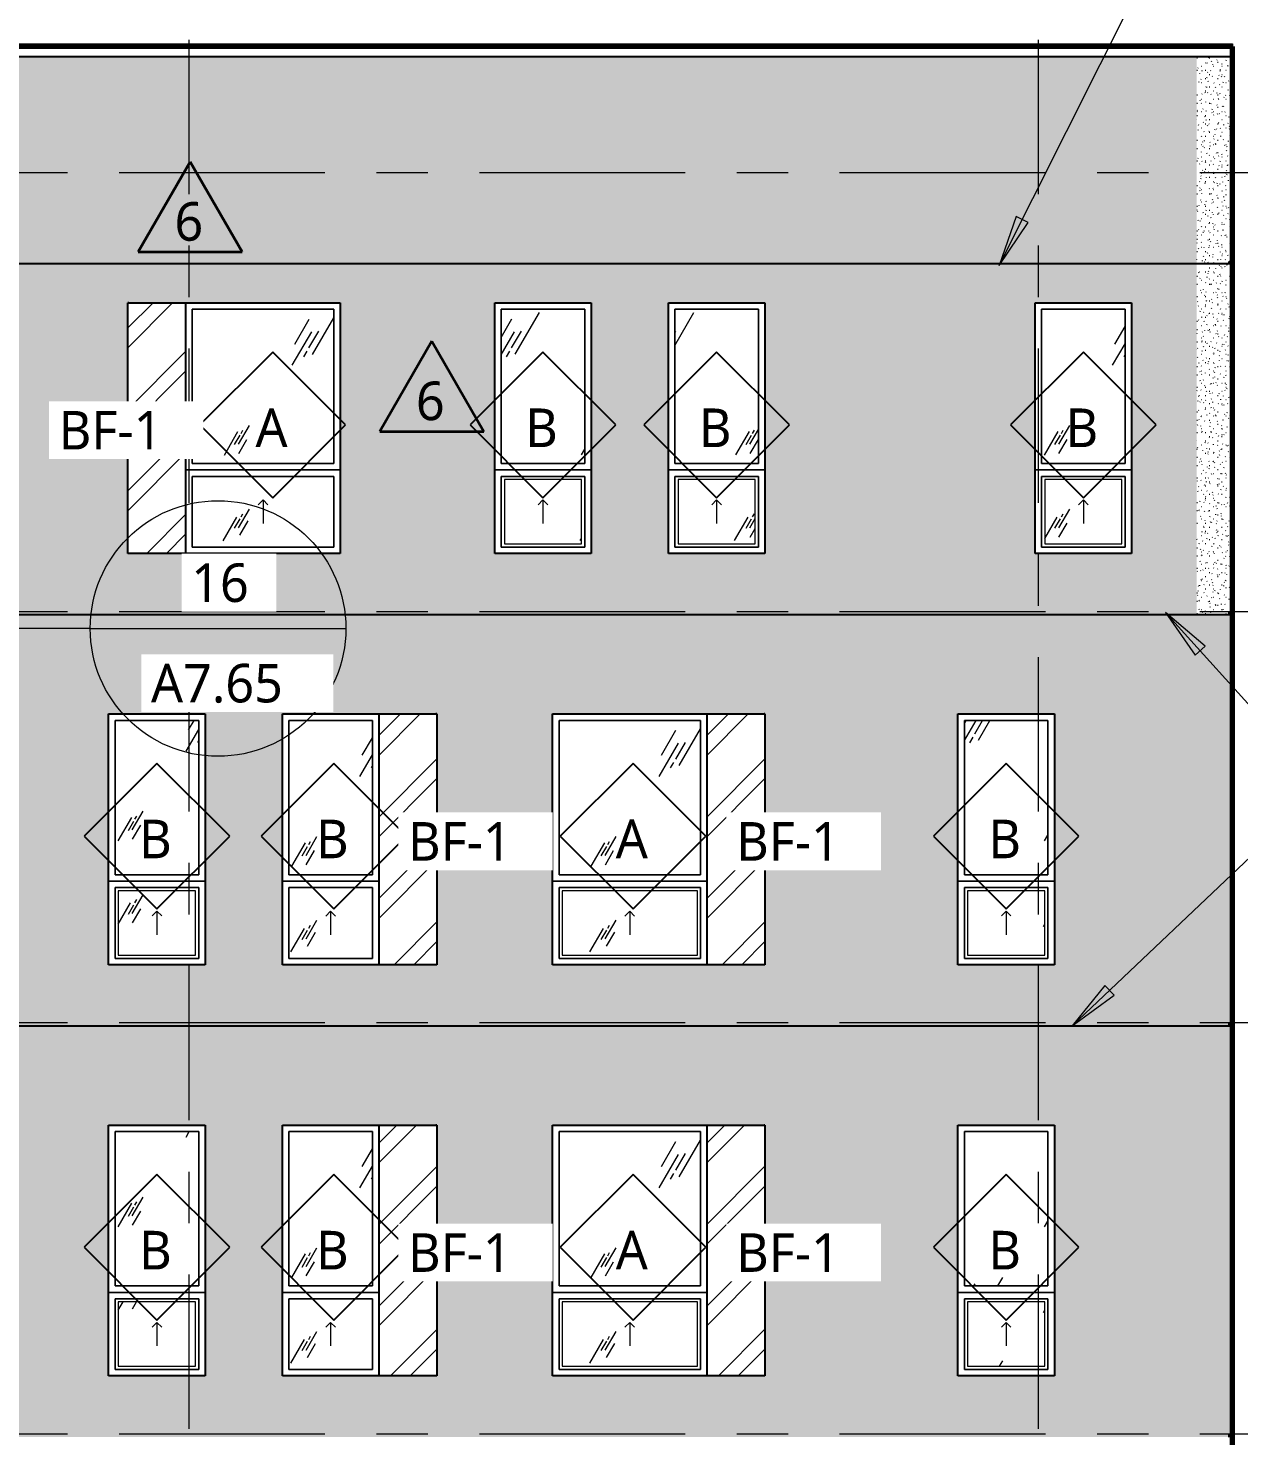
# Model space of a CAD drawing. Header units: inches. Extents: x 6 to 15224, y -733 to 6300.
# Drawn here: x 12377.1 to 12753.4, y 5604.1 to 6041.9 of the extents above; entities that cross this region are included whole.
import ezdxf

# ---------------------------------------------------------------- set-up
doc = ezdxf.new("R2010")
doc.units = ezdxf.units.IN
doc.header["$MEASUREMENT"] = 0
for name, pattern in [('Center 1_2_', [112, 64, -16, 16, -16]), ('Center 3_8_', [96, 48, -16, 16, -16]), ('Hidden 3_16_', [36, 24, -12])]:
    doc.linetypes.add(name, pattern=pattern)
for name, color, linetype, lineweight in [('A-DETL', 90, 'Continuous', 13), ('A-FLOR-LEVL', 51, 'Continuous', 13), ('A-GLAZ', 151, 'Continuous', 25), ('A-GLAZ-IDEN', 152, 'Continuous', 25), ('A-GLAZ-SILL', 1, 'Continuous', 18), ('A-WALL', 113, 'Continuous', 25), ('A-WALL-PATT', 111, 'Continuous', 25), ('G-ANNO-REVC-IDEN', 71, 'Continuous', 35), ('G-ANNO-SYMB', 111, 'Continuous', 13), ('G-ANNO-TEXT', 231, 'Continuous', 13), ('S-GRID', 1, 'Continuous', 13)]:
    doc.layers.add(name, color=color, linetype=linetype, lineweight=lineweight)
doc.styles.add('Open Sans_5', font='OpenSans-Regular.ttf', dxfattribs={"height": 12})
pattern_1 = [(0, (10796.0429, 0), (5.12, 1.28), [0.16896, -3.671, 0.16896, -3.671, -20.48]), (0, (10796.0429, 0), (5.12, 1.28), [-7.68, 0.16896, -7.511, 0.16896, -3.671, -8.96]), (0, (10796.0429, 0), (5.12, 1.28), [-19.2, 0.16896, -2.391, 0.16896, -6.231]), (120, (10797.9629, 0.64), (-3.66851252, 3.79405007), [0.16896, -3.671, 0.16896, -3.671, -20.48]), (120, (10797.9629, 0.64), (-3.66851252, 3.79405007), [-7.68, 0.16896, -7.511, 0.16896, -3.671, -8.96]), (120, (10797.9629, 0.64), (-3.66851252, 3.79405007), [-19.2, 0.16896, -2.391, 0.16896, -6.231]), (240, (10798.6029, 3.2), (-1.45148748, -5.07405007), [0.16896, -3.671, 0.16896, -3.671, -20.48]), (240, (10798.6029, 3.2), (-1.45148748, -5.07405007), [-7.68, 0.16896, -7.511, 0.16896, -3.671, -8.96]), (240, (10798.6029, 3.2), (-1.45148748, -5.07405007), [-19.2, 0.16896, -2.391, 0.16896, -6.231])]
pattern_2 = [(45.176, (1940.667, 0), (-12.593947, 12.671336), []), (45.176, (1940.667, 19.2), (-12.593947, 12.671336), [])]
pattern_3 = [(45.176, (1939.423, 0), (-12.593947, 12.671336), []), (45.176, (1939.423, 19.2), (-12.593947, 12.671336), [])]

# ---------------------------------------------------------------- blocks, each defined once
blk = doc.blocks.new('1-2 WD Adaptive-Recess-TS - 2_-6_x6_-6_ - 1_-6_ Recess R-12471054-EAST ELEVATION')
at = {"layer": 'A-GLAZ'}
blk.add_line((3873.34, 5956.5), (3873.34, 5878.5), dxfattribs=at)
blk = doc.blocks.new('1-2 WD Adaptive-Recess-TS - 2_-6_x6_-6_ - 1_-6_ Recess L-12470910-EAST ELEVATION')
at = {"layer": 'A-GLAZ'}
for p, q in [((3873.34, 5445), (3873.31, 5445)), ((3873.34, 5367), (3873.34, 5445)), ((3873.34, 5367), (3873.31, 5367))]:
    blk.add_line(p, q, dxfattribs=at)
blk = doc.blocks.new('1-2 WD Adaptive - 2_-6_x6_-6_-V159-EAST ELEVATION')
at = {"layer": 'A-GLAZ', "lineweight": 13}
h = blk.add_hatch(dxfattribs=at)
h.set_pattern_fill('FP_317', color=256, style=0, pattern_type=2)
h.set_pattern_definition([(59.808, (3834.497, 5944.306), (144.0017, 239.99866), [9, -754.581]), (59.808, (3833.763, 5937.693), (144.0017, 239.99866), [12, -751.581]), (59.808, (3838.948, 5943.123), (144.0017, 239.99866), [6, -757.581]), (59.808, (3837.359, 5940.344), (144.0017, 239.99866), [2, -761.581]), (59.808, (3840.054, 5941.098), (144.0017, 239.99866), [15, -748.581]), (59.808, (3865.472, 5910.904), (144.0017, 239.99866), [5.063, -758.519]), (59.808, (3865.031, 5913.168), (144.0017, 239.99866), [6.75, -756.831]), (59.808, (3863.822, 5913.025), (144.0017, 239.99866), [3.375, -760.206]), (59.808, (3865.853, 5916.529), (144.0017, 239.99866), [1.125, -762.456]), (59.808, (3860.639, 5909.797), (144.0017, 239.99866), [8.437, -755.144])])
h.paths.add_polyline_path([(3814, 5906.5), (3840, 5906.5), (3840, 5954.5), (3814, 5954.5), (3814, 5932.5)])
at = {"layer": 'A-GLAZ-SILL', "lineweight": 13}
h = blk.add_hatch(dxfattribs=at)
h.set_pattern_fill('FP_316', color=256, style=0, pattern_type=2)
h.set_pattern_definition([(59.808, (3834.497, 5918.306), (144.0017, 239.99866), [9, -754.581]), (59.808, (3833.763, 5911.693), (144.0017, 239.99866), [12, -751.581]), (59.808, (3838.948, 5917.123), (144.0017, 239.99866), [6, -757.581]), (59.808, (3837.359, 5914.344), (144.0017, 239.99866), [2, -761.581]), (59.808, (3840.054, 5915.098), (144.0017, 239.99866), [15, -748.581]), (59.808, (3865.472, 5884.904), (144.0017, 239.99866), [5.063, -758.519]), (59.808, (3865.031, 5887.168), (144.0017, 239.99866), [6.75, -756.831]), (59.808, (3863.822, 5887.025), (144.0017, 239.99866), [3.375, -760.206]), (59.808, (3865.853, 5890.529), (144.0017, 239.99866), [1.125, -762.456]), (59.808, (3860.639, 5883.797), (144.0017, 239.99866), [8.438, -755.144])])
h.paths.add_polyline_path([(3835, 5881.5), (3839, 5881.5), (3839, 5901.5), (3815, 5901.5), (3815, 5881.5)])
at = {"layer": 'A-GLAZ', "lineweight": 13}
for p, q in [((3812, 5956.5), (3842, 5956.5)), ((3812, 5878.5), (3812, 5956.5)), ((3840, 5954.5), (3814, 5954.5)), ((3814, 5954.5), (3814, 5906.5)), ((3840, 5906.5), (3840, 5954.5)), ((3842, 5956.5), (3842, 5878.5)), ((3814, 5906.5), (3840, 5906.5)), ((3812, 5904.5), (3842, 5904.5)), ((3842, 5904.5), (3812, 5904.5)), ((3840, 5902.5), (3814, 5902.5)), ((3814, 5902.5), (3814, 5880.5)), ((3840, 5880.5), (3840, 5902.5)), ((3814, 5880.5), (3840, 5880.5)), ((3842, 5878.5), (3812, 5878.5))]:
    blk.add_line(p, q, dxfattribs=at)
at = {"layer": 'A-GLAZ', "linetype": 'Hidden 3_16_', "lineweight": 13}
for q in [(3825.5, 5893.67), (3828.5, 5893.67), (3827, 5887.83)]:
    blk.add_line((3827, 5895.17), q, dxfattribs=at)
at = {"layer": 'A-GLAZ-SILL'}
for p, q in [((3814, 5954.5), (3840, 5954.5)), ((3814, 5906.5), (3814, 5954.5)), ((3840, 5954.5), (3814, 5954.5)), ((3814, 5954.5), (3814, 5906.5)), ((3840, 5954.5), (3840, 5906.5)), ((3840, 5906.5), (3840, 5954.5)), ((3840, 5906.5), (3814, 5906.5)), ((3814, 5906.5), (3840, 5906.5)), ((3814, 5902.5), (3840, 5902.5)), ((3814, 5880.5), (3814, 5902.5)), ((3840, 5902.5), (3814, 5902.5)), ((3814, 5902.5), (3814, 5880.5)), ((3839, 5901.5), (3815, 5901.5)), ((3815, 5901.5), (3815, 5881.5)), ((3839, 5881.5), (3839, 5901.5)), ((3840, 5902.5), (3840, 5880.5)), ((3840, 5880.5), (3840, 5902.5)), ((3840, 5880.5), (3814, 5880.5)), ((3814, 5880.5), (3840, 5880.5)), ((3815, 5881.5), (3839, 5881.5))]:
    blk.add_line(p, q, dxfattribs=at)
blk = doc.blocks.new('1-2 WD Adaptive-Recess-TS - 4_-0_x6_-6_ - 1_-6_ Recess L-12470883-EAST ELEVATION')
at = {"layer": 'A-GLAZ', "lineweight": 13}
h = blk.add_hatch(dxfattribs=at)
h.set_pattern_fill('FP_318', color=256, style=0, pattern_type=2)
h.set_pattern_definition([(45.176, (1936.919, 0), (-12.74847, 12.51586), []), (45.176, (1936.919, 19.2), (-12.74847, 12.51586), [])])
h.paths.add_polyline_path([(3530.28, 5878.5), (3548, 5878.5), (3548, 5956.5), (3530, 5956.5), (3530, 5878.5)])
h = blk.add_hatch(dxfattribs=at)
h.set_pattern_fill('FP_320', color=256, style=0, pattern_type=2)
h.set_pattern_definition([(59.808, (3579.497, 5944.306), (144.0017, 239.99866), [9, -754.581]), (59.808, (3578.763, 5937.693), (144.0017, 239.99866), [12, -751.581]), (59.808, (3583.948, 5943.123), (144.0017, 239.99866), [6, -757.581]), (59.808, (3582.359, 5940.344), (144.0017, 239.99866), [2, -761.581]), (59.808, (3585.054, 5941.098), (144.0017, 239.99866), [15, -748.581]), (59.808, (3610.472, 5910.904), (144.0017, 239.99866), [5.063, -758.519]), (59.808, (3610.031, 5913.168), (144.0017, 239.99866), [6.75, -756.831]), (59.808, (3608.822, 5913.025), (144.0017, 239.99866), [3.375, -760.206]), (59.808, (3610.853, 5916.529), (144.0017, 239.99866), [1.125, -762.456]), (59.808, (3605.639, 5909.797), (144.0017, 239.99866), [8.437, -755.144])])
h.paths.add_polyline_path([(3550, 5906.5), (3594, 5906.5), (3594, 5954.5), (3550, 5954.5), (3550, 5950.5)])
h = blk.add_hatch(dxfattribs=at)
h.set_pattern_fill('FP_319', color=256, style=0, pattern_type=2)
h.set_pattern_definition([(59.808, (3579.497, 5918.306), (144.0017, 239.99866), [9, -754.581]), (59.808, (3578.763, 5911.693), (144.0017, 239.99866), [12, -751.581]), (59.808, (3583.948, 5917.123), (144.0017, 239.99866), [6, -757.581]), (59.808, (3582.359, 5914.344), (144.0017, 239.99866), [2, -761.581]), (59.808, (3585.054, 5915.098), (144.0017, 239.99866), [15, -748.581]), (59.808, (3610.472, 5884.904), (144.0017, 239.99866), [5.062, -758.519]), (59.808, (3610.031, 5887.168), (144.0017, 239.99866), [6.75, -756.831]), (59.808, (3608.822, 5887.025), (144.0017, 239.99866), [3.375, -760.206]), (59.808, (3610.853, 5890.529), (144.0017, 239.99866), [1.125, -762.456]), (59.808, (3605.639, 5883.797), (144.0017, 239.99866), [8.438, -755.144])])
h.paths.add_polyline_path([(3550, 5880.5), (3594, 5880.5), (3594, 5902.5), (3550, 5902.5)])
at = {"layer": 'A-GLAZ'}
for p, q in [((3530, 5878.5), (3530, 5956.5)), ((3530.28, 5956.5), (3530, 5956.5)), ((3548, 5878.5), (3548, 5956.5)), ((3530.28, 5878.5), (3530, 5878.5))]:
    blk.add_line(p, q, dxfattribs=at)
at = {"layer": 'A-GLAZ', "lineweight": 13}
for p, q in [((3530.28, 5956.5), (3596, 5956.5)), ((3594, 5954.5), (3550, 5954.5)), ((3550, 5954.5), (3550, 5906.5)), ((3594, 5906.5), (3594, 5954.5)), ((3596, 5956.5), (3596, 5878.5)), ((3550, 5906.5), (3594, 5906.5)), ((3548, 5904.5), (3596, 5904.5)), ((3596, 5904.5), (3548, 5904.5)), ((3594, 5902.5), (3550, 5902.5)), ((3550, 5902.5), (3550, 5880.5)), ((3594, 5880.5), (3594, 5902.5)), ((3550, 5880.5), (3594, 5880.5)), ((3596, 5878.5), (3530.28, 5878.5))]:
    blk.add_line(p, q, dxfattribs=at)
at = {"layer": 'A-GLAZ', "linetype": 'Hidden 3_16_', "lineweight": 13}
for q in [(3570.5, 5893.67), (3573.5, 5893.67), (3572, 5887.83)]:
    blk.add_line((3572, 5895.17), q, dxfattribs=at)
at = {"layer": 'A-GLAZ-SILL'}
for p, q in [((3550, 5954.5), (3594, 5954.5)), ((3550, 5906.5), (3550, 5954.5)), ((3594, 5954.5), (3550, 5954.5)), ((3550, 5954.5), (3550, 5906.5)), ((3594, 5954.5), (3594, 5906.5)), ((3594, 5906.5), (3594, 5954.5)), ((3594, 5906.5), (3550, 5906.5)), ((3550, 5906.5), (3594, 5906.5)), ((3550, 5902.5), (3594, 5902.5)), ((3550, 5880.5), (3550, 5902.5)), ((3594, 5902.5), (3550, 5902.5)), ((3550, 5902.5), (3550, 5880.5)), ((3594, 5902.5), (3594, 5880.5)), ((3594, 5880.5), (3594, 5902.5)), ((3594, 5880.5), (3550, 5880.5)), ((3550, 5880.5), (3594, 5880.5))]:
    blk.add_line(p, q, dxfattribs=at)
blk = doc.blocks.new('1-2 WD Adaptive-Recess-TS - 4_-0_x6_-6_ - 1_-6_ Recess R-V161-EAST ELEVATION')
at = {"layer": 'A-GLAZ', "lineweight": 13}
h = blk.add_hatch(dxfattribs=at)
h.set_pattern_fill('FP_321', color=256, style=0, pattern_type=2)
h.set_pattern_definition(pattern_2)
h.paths.add_polyline_path([(3710, 5622.75), (3728, 5622.75), (3728, 5700.75), (3710, 5700.75), (3710, 5628)])
h = blk.add_hatch(dxfattribs=at)
h.set_pattern_fill('FP_330', color=256, style=0, pattern_type=2)
h.set_pattern_definition([(59.808, (3693.497, 5688.556), (144.0017, 239.99866), [9, -754.581]), (59.808, (3692.763, 5681.943), (144.0017, 239.99866), [12, -751.581]), (59.808, (3697.948, 5687.373), (144.0017, 239.99866), [6, -757.581]), (59.808, (3696.359, 5684.594), (144.0017, 239.99866), [2, -761.581]), (59.808, (3699.054, 5685.348), (144.0017, 239.99866), [15, -748.581]), (59.808, (3724.472, 5655.154), (144.0017, 239.99866), [5.063, -758.519]), (59.808, (3724.031, 5657.418), (144.0017, 239.99866), [6.75, -756.831]), (59.808, (3722.822, 5657.275), (144.0017, 239.99866), [3.375, -760.206]), (59.808, (3724.853, 5660.779), (144.0017, 239.99866), [1.125, -762.456]), (59.808, (3719.639, 5654.047), (144.0017, 239.99866), [8.437, -755.144])])
h.paths.add_polyline_path([(3708, 5650.75), (3708, 5698.75), (3664, 5698.75), (3664, 5650.75)])
at = {"layer": 'A-GLAZ-SILL', "lineweight": 13}
h = blk.add_hatch(dxfattribs=at)
h.set_pattern_fill('FP_329', color=256, style=0, pattern_type=2)
h.set_pattern_definition([(59.808, (3693.497, 5662.556), (144.0017, 239.99866), [9, -754.581]), (59.808, (3692.763, 5655.943), (144.0017, 239.99866), [12, -751.581]), (59.808, (3697.948, 5661.373), (144.0017, 239.99866), [6, -757.581]), (59.808, (3696.359, 5658.594), (144.0017, 239.99866), [2, -761.581]), (59.808, (3699.054, 5659.348), (144.0017, 239.99866), [15, -748.581]), (59.808, (3724.472, 5629.154), (144.0017, 239.99866), [5.062, -758.519]), (59.808, (3724.031, 5631.418), (144.0017, 239.99866), [6.75, -756.831]), (59.808, (3722.822, 5631.275), (144.0017, 239.99866), [3.375, -760.206]), (59.808, (3724.853, 5634.779), (144.0017, 239.99866), [1.125, -762.456]), (59.808, (3719.639, 5628.047), (144.0017, 239.99866), [8.438, -755.144])])
h.paths.add_polyline_path([(3685, 5625.75), (3707, 5625.75), (3707, 5645.75), (3665, 5645.75), (3665, 5625.75)])
at = {"layer": 'A-GLAZ', "lineweight": 13}
for p, q in [((3662, 5700.75), (3727.72, 5700.75)), ((3662, 5622.75), (3662, 5700.75)), ((3708, 5698.75), (3664, 5698.75)), ((3664, 5698.75), (3664, 5650.75)), ((3708, 5650.75), (3708, 5698.75)), ((3662, 5648.75), (3710, 5648.75)), ((3710, 5648.75), (3662, 5648.75)), ((3664, 5650.75), (3708, 5650.75)), ((3708, 5646.75), (3664, 5646.75)), ((3664, 5646.75), (3664, 5624.75)), ((3708, 5624.75), (3708, 5646.75)), ((3727.72, 5622.75), (3662, 5622.75)), ((3664, 5624.75), (3708, 5624.75))]:
    blk.add_line(p, q, dxfattribs=at)
at = {"layer": 'A-GLAZ'}
for p, q in [((3710, 5700.75), (3710, 5622.75)), ((3728, 5700.75), (3727.72, 5700.75)), ((3728, 5700.75), (3728, 5622.75)), ((3728, 5622.75), (3727.72, 5622.75))]:
    blk.add_line(p, q, dxfattribs=at)
at = {"layer": 'A-GLAZ', "linetype": 'Hidden 3_16_', "lineweight": 13}
for q in [(3684.5, 5637.92), (3687.5, 5637.92), (3686, 5632.08)]:
    blk.add_line((3686, 5639.42), q, dxfattribs=at)
at = {"layer": 'A-GLAZ-SILL'}
for p, q in [((3664, 5698.75), (3708, 5698.75)), ((3664, 5650.75), (3664, 5698.75)), ((3708, 5698.75), (3664, 5698.75)), ((3664, 5698.75), (3664, 5650.75)), ((3708, 5698.75), (3708, 5650.75)), ((3708, 5650.75), (3708, 5698.75)), ((3708, 5650.75), (3664, 5650.75)), ((3664, 5650.75), (3708, 5650.75)), ((3664, 5646.75), (3708, 5646.75)), ((3664, 5624.75), (3664, 5646.75)), ((3708, 5646.75), (3664, 5646.75)), ((3664, 5646.75), (3664, 5624.75)), ((3707, 5645.75), (3665, 5645.75)), ((3665, 5645.75), (3665, 5625.75)), ((3707, 5625.75), (3707, 5645.75)), ((3708, 5646.75), (3708, 5624.75)), ((3708, 5624.75), (3708, 5646.75)), ((3665, 5625.75), (3707, 5625.75)), ((3708, 5624.75), (3664, 5624.75)), ((3664, 5624.75), (3708, 5624.75))]:
    blk.add_line(p, q, dxfattribs=at)
blk = doc.blocks.new('1-2 WD Adaptive-Recess-TS - 2_-6_x6_-6_ - 1_-6_ Recess R-V162-EAST ELEVATION')
at = {"layer": 'A-GLAZ', "lineweight": 13}
h = blk.add_hatch(dxfattribs=at)
h.set_pattern_fill('FP_324', color=256, style=0, pattern_type=2)
h.set_pattern_definition(pattern_3)
h.paths.add_polyline_path([(3625.72, 5622.75), (3626, 5622.75), (3626, 5700.75), (3608, 5700.75), (3608, 5622.75)])
h = blk.add_hatch(dxfattribs=at)
h.set_pattern_fill('FP_332', color=256, style=0, pattern_type=2)
h.set_pattern_definition([(59.808, (3600.497, 5688.556), (144.0017, 239.99866), [9, -754.581]), (59.808, (3599.763, 5681.943), (144.0017, 239.99866), [12, -751.581]), (59.808, (3604.948, 5687.373), (144.0017, 239.99866), [6, -757.581]), (59.808, (3603.359, 5684.594), (144.0017, 239.99866), [2, -761.581]), (59.808, (3606.054, 5685.348), (144.0017, 239.99866), [15, -748.581]), (59.808, (3631.472, 5655.154), (144.0017, 239.99866), [5.063, -758.519]), (59.808, (3631.031, 5657.418), (144.0017, 239.99866), [6.75, -756.831]), (59.808, (3629.822, 5657.275), (144.0017, 239.99866), [3.375, -760.206]), (59.808, (3631.853, 5660.779), (144.0017, 239.99866), [1.125, -762.456]), (59.808, (3626.639, 5654.047), (144.0017, 239.99866), [8.437, -755.144])])
h.paths.add_polyline_path([(3580, 5650.75), (3606, 5650.75), (3606, 5698.75), (3580, 5698.75), (3580, 5651.74)])
h = blk.add_hatch(dxfattribs=at)
h.set_pattern_fill('FP_331', color=256, style=0, pattern_type=2)
h.set_pattern_definition([(59.808, (3600.497, 5662.556), (144.0017, 239.99866), [9, -754.581]), (59.808, (3599.763, 5655.943), (144.0017, 239.99866), [12, -751.581]), (59.808, (3604.948, 5661.373), (144.0017, 239.99866), [6, -757.581]), (59.808, (3603.359, 5658.594), (144.0017, 239.99866), [2, -761.581]), (59.808, (3606.054, 5659.348), (144.0017, 239.99866), [15, -748.581]), (59.808, (3631.472, 5629.154), (144.0017, 239.99866), [5.062, -758.519]), (59.808, (3631.031, 5631.418), (144.0017, 239.99866), [6.75, -756.831]), (59.808, (3629.822, 5631.275), (144.0017, 239.99866), [3.375, -760.206]), (59.808, (3631.853, 5634.779), (144.0017, 239.99866), [1.125, -762.456]), (59.808, (3626.639, 5628.047), (144.0017, 239.99866), [8.438, -755.144])])
h.paths.add_polyline_path([(3602, 5624.75), (3606, 5624.75), (3606, 5646.75), (3580, 5646.75), (3580, 5624.75)])
for p, q in [((3578, 5700.75), (3625.72, 5700.75)), ((3578, 5622.75), (3578, 5700.75)), ((3606, 5698.75), (3580, 5698.75)), ((3580, 5698.75), (3580, 5650.75)), ((3606, 5650.75), (3606, 5698.75)), ((3578, 5648.75), (3608, 5648.75)), ((3608, 5648.75), (3578, 5648.75)), ((3580, 5650.75), (3606, 5650.75)), ((3606, 5646.75), (3580, 5646.75)), ((3580, 5646.75), (3580, 5624.75)), ((3606, 5624.75), (3606, 5646.75)), ((3625.72, 5622.75), (3578, 5622.75)), ((3580, 5624.75), (3606, 5624.75))]:
    blk.add_line(p, q, dxfattribs=at)
at = {"layer": 'A-GLAZ'}
for p, q in [((3608, 5700.75), (3608, 5622.75)), ((3626, 5700.75), (3625.72, 5700.75)), ((3626, 5700.75), (3626, 5622.75)), ((3626, 5622.75), (3625.72, 5622.75))]:
    blk.add_line(p, q, dxfattribs=at)
at = {"layer": 'A-GLAZ', "linetype": 'Hidden 3_16_', "lineweight": 13}
for q in [(3591.5, 5637.92), (3594.5, 5637.92), (3593, 5632.08)]:
    blk.add_line((3593, 5639.42), q, dxfattribs=at)
at = {"layer": 'A-GLAZ-SILL'}
for p, q in [((3580, 5698.75), (3606, 5698.75)), ((3580, 5650.75), (3580, 5698.75)), ((3606, 5698.75), (3580, 5698.75)), ((3580, 5698.75), (3580, 5650.75)), ((3606, 5698.75), (3606, 5650.75)), ((3606, 5650.75), (3606, 5698.75)), ((3606, 5650.75), (3580, 5650.75)), ((3580, 5650.75), (3606, 5650.75)), ((3580, 5646.75), (3606, 5646.75)), ((3580, 5624.75), (3580, 5646.75)), ((3606, 5646.75), (3580, 5646.75)), ((3580, 5646.75), (3580, 5624.75)), ((3606, 5646.75), (3606, 5624.75)), ((3606, 5624.75), (3606, 5646.75)), ((3606, 5624.75), (3580, 5624.75)), ((3580, 5624.75), (3606, 5624.75))]:
    blk.add_line(p, q, dxfattribs=at)
blk = doc.blocks.new('1-2 WD Adaptive-Recess-TS - 4_-0_x6_-6_ - 1_-6_ Recess R-V163-EAST ELEVATION')
at = {"layer": 'A-GLAZ', "lineweight": 13}
h = blk.add_hatch(dxfattribs=at)
h.set_pattern_fill('FP_321', color=256, style=0, pattern_type=2)
h.set_pattern_definition(pattern_2)
h.paths.add_polyline_path([(3710, 5750.62), (3728, 5750.62), (3728, 5828.62), (3710, 5828.62), (3710, 5755.88)])
h = blk.add_hatch(dxfattribs=at)
h.set_pattern_fill('FP_334', color=256, style=0, pattern_type=2)
h.set_pattern_definition([(59.808, (3693.497, 5816.431), (144.0017, 239.99866), [9, -754.581]), (59.808, (3692.763, 5809.818), (144.0017, 239.99866), [12, -751.581]), (59.808, (3697.948, 5815.248), (144.0017, 239.99866), [6, -757.581]), (59.808, (3696.359, 5812.469), (144.0017, 239.99866), [2, -761.581]), (59.808, (3699.054, 5813.223), (144.0017, 239.99866), [15, -748.581]), (59.808, (3724.472, 5783.029), (144.0017, 239.99866), [5.063, -758.519]), (59.808, (3724.031, 5785.293), (144.0017, 239.99866), [6.75, -756.831]), (59.808, (3722.822, 5785.15), (144.0017, 239.99866), [3.375, -760.206]), (59.808, (3724.853, 5788.654), (144.0017, 239.99866), [1.125, -762.456]), (59.808, (3719.639, 5781.922), (144.0017, 239.99866), [8.437, -755.144])])
h.paths.add_polyline_path([(3708, 5778.62), (3708, 5826.62), (3664, 5826.62), (3664, 5778.62)])
at = {"layer": 'A-GLAZ-SILL', "lineweight": 13}
h = blk.add_hatch(dxfattribs=at)
h.set_pattern_fill('FP_333', color=256, style=0, pattern_type=2)
h.set_pattern_definition([(59.808, (3693.497, 5790.431), (144.0017, 239.99866), [9, -754.581]), (59.808, (3692.763, 5783.818), (144.0017, 239.99866), [12, -751.581]), (59.808, (3697.948, 5789.248), (144.0017, 239.99866), [6, -757.581]), (59.808, (3696.359, 5786.469), (144.0017, 239.99866), [2, -761.581]), (59.808, (3699.054, 5787.223), (144.0017, 239.99866), [15, -748.581]), (59.808, (3724.472, 5757.029), (144.0017, 239.99866), [5.062, -758.519]), (59.808, (3724.031, 5759.293), (144.0017, 239.99866), [6.75, -756.831]), (59.808, (3722.822, 5759.15), (144.0017, 239.99866), [3.375, -760.206]), (59.808, (3724.853, 5762.654), (144.0017, 239.99866), [1.125, -762.456]), (59.808, (3719.639, 5755.922), (144.0017, 239.99866), [8.438, -755.144])])
h.paths.add_polyline_path([(3685, 5753.62), (3707, 5753.62), (3707, 5773.62), (3665, 5773.62), (3665, 5753.62)])
at = {"layer": 'A-GLAZ', "lineweight": 13}
for p, q in [((3662, 5828.62), (3727.72, 5828.62)), ((3662, 5750.62), (3662, 5828.62)), ((3708, 5826.62), (3664, 5826.62)), ((3664, 5826.62), (3664, 5778.62)), ((3708, 5778.62), (3708, 5826.62)), ((3664, 5778.62), (3708, 5778.62)), ((3662, 5776.62), (3710, 5776.62)), ((3710, 5776.62), (3662, 5776.62)), ((3708, 5774.62), (3664, 5774.62)), ((3664, 5774.62), (3664, 5752.62)), ((3708, 5752.62), (3708, 5774.62)), ((3664, 5752.62), (3708, 5752.62)), ((3727.72, 5750.62), (3662, 5750.62))]:
    blk.add_line(p, q, dxfattribs=at)
at = {"layer": 'A-GLAZ'}
for p, q in [((3710, 5828.62), (3710, 5750.62)), ((3728, 5828.62), (3727.72, 5828.62)), ((3728, 5828.62), (3728, 5750.62)), ((3728, 5750.62), (3727.72, 5750.62))]:
    blk.add_line(p, q, dxfattribs=at)
at = {"layer": 'A-GLAZ', "linetype": 'Hidden 3_16_', "lineweight": 13}
for q in [(3684.5, 5765.79), (3687.5, 5765.79), (3686, 5759.96)]:
    blk.add_line((3686, 5767.29), q, dxfattribs=at)
at = {"layer": 'A-GLAZ-SILL'}
for p, q in [((3664, 5826.62), (3708, 5826.62)), ((3664, 5778.62), (3664, 5826.62)), ((3708, 5826.62), (3664, 5826.62)), ((3664, 5826.62), (3664, 5778.62)), ((3708, 5826.62), (3708, 5778.62)), ((3708, 5778.62), (3708, 5826.62)), ((3708, 5778.62), (3664, 5778.62)), ((3664, 5778.62), (3708, 5778.62)), ((3664, 5774.62), (3708, 5774.62)), ((3664, 5752.62), (3664, 5774.62)), ((3708, 5774.62), (3664, 5774.62)), ((3664, 5774.62), (3664, 5752.62)), ((3708, 5774.62), (3708, 5752.62)), ((3708, 5752.62), (3708, 5774.62)), ((3707, 5773.62), (3665, 5773.62)), ((3665, 5773.62), (3665, 5753.62)), ((3707, 5753.62), (3707, 5773.62)), ((3708, 5752.62), (3664, 5752.62)), ((3664, 5752.62), (3708, 5752.62)), ((3665, 5753.62), (3707, 5753.62))]:
    blk.add_line(p, q, dxfattribs=at)
blk = doc.blocks.new('1-2 WD Adaptive-Recess-TS - 2_-6_x6_-6_ - 1_-6_ Recess R-V164-EAST ELEVATION')
at = {"layer": 'A-GLAZ', "lineweight": 13}
h = blk.add_hatch(dxfattribs=at)
h.set_pattern_fill('FP_324', color=256, style=0, pattern_type=2)
h.set_pattern_definition(pattern_3)
h.paths.add_polyline_path([(3625.72, 5750.62), (3626, 5750.62), (3626, 5828.62), (3608, 5828.62), (3608, 5750.62)])
h = blk.add_hatch(dxfattribs=at)
h.set_pattern_fill('FP_336', color=256, style=0, pattern_type=2)
h.set_pattern_definition([(59.808, (3600.497, 5816.431), (144.0017, 239.99866), [9, -754.581]), (59.808, (3599.763, 5809.818), (144.0017, 239.99866), [12, -751.581]), (59.808, (3604.948, 5815.248), (144.0017, 239.99866), [6, -757.581]), (59.808, (3603.359, 5812.469), (144.0017, 239.99866), [2, -761.581]), (59.808, (3606.054, 5813.223), (144.0017, 239.99866), [15, -748.581]), (59.808, (3631.472, 5783.029), (144.0017, 239.99866), [5.063, -758.519]), (59.808, (3631.031, 5785.293), (144.0017, 239.99866), [6.75, -756.831]), (59.808, (3629.822, 5785.15), (144.0017, 239.99866), [3.375, -760.206]), (59.808, (3631.853, 5788.654), (144.0017, 239.99866), [1.125, -762.456]), (59.808, (3626.639, 5781.922), (144.0017, 239.99866), [8.437, -755.144])])
h.paths.add_polyline_path([(3580, 5778.62), (3606, 5778.62), (3606, 5826.62), (3580, 5826.62), (3580, 5804.18)])
h = blk.add_hatch(dxfattribs=at)
h.set_pattern_fill('FP_335', color=256, style=0, pattern_type=2)
h.set_pattern_definition([(59.808, (3600.497, 5790.431), (144.0017, 239.99866), [9, -754.581]), (59.808, (3599.763, 5783.818), (144.0017, 239.99866), [12, -751.581]), (59.808, (3604.948, 5789.248), (144.0017, 239.99866), [6, -757.581]), (59.808, (3603.359, 5786.469), (144.0017, 239.99866), [2, -761.581]), (59.808, (3606.054, 5787.223), (144.0017, 239.99866), [15, -748.581]), (59.808, (3631.472, 5757.029), (144.0017, 239.99866), [5.062, -758.519]), (59.808, (3631.031, 5759.293), (144.0017, 239.99866), [6.75, -756.831]), (59.808, (3629.822, 5759.15), (144.0017, 239.99866), [3.375, -760.206]), (59.808, (3631.853, 5762.654), (144.0017, 239.99866), [1.125, -762.456]), (59.808, (3626.639, 5755.922), (144.0017, 239.99866), [8.438, -755.144])])
h.paths.add_polyline_path([(3602, 5752.62), (3606, 5752.62), (3606, 5774.62), (3580, 5774.62), (3580, 5752.62)])
for p, q in [((3578, 5828.62), (3625.72, 5828.62)), ((3578, 5750.62), (3578, 5828.62)), ((3606, 5826.62), (3580, 5826.62)), ((3580, 5826.62), (3580, 5778.62)), ((3606, 5778.62), (3606, 5826.62)), ((3580, 5778.62), (3606, 5778.62)), ((3578, 5776.62), (3608, 5776.62)), ((3608, 5776.62), (3578, 5776.62)), ((3606, 5774.62), (3580, 5774.62)), ((3580, 5774.62), (3580, 5752.62)), ((3606, 5752.62), (3606, 5774.62)), ((3580, 5752.62), (3606, 5752.62)), ((3625.72, 5750.62), (3578, 5750.62))]:
    blk.add_line(p, q, dxfattribs=at)
at = {"layer": 'A-GLAZ'}
for p, q in [((3608, 5828.62), (3608, 5750.62)), ((3626, 5828.62), (3625.72, 5828.62)), ((3626, 5828.62), (3626, 5750.62)), ((3626, 5750.62), (3625.72, 5750.62))]:
    blk.add_line(p, q, dxfattribs=at)
at = {"layer": 'A-GLAZ', "linetype": 'Hidden 3_16_', "lineweight": 13}
for q in [(3591.5, 5765.79), (3594.5, 5765.79), (3593, 5759.96)]:
    blk.add_line((3593, 5767.29), q, dxfattribs=at)
at = {"layer": 'A-GLAZ-SILL'}
for p, q in [((3580, 5826.62), (3606, 5826.62)), ((3580, 5778.62), (3580, 5826.62)), ((3606, 5826.62), (3580, 5826.62)), ((3580, 5826.62), (3580, 5778.62)), ((3606, 5826.62), (3606, 5778.62)), ((3606, 5778.62), (3606, 5826.62)), ((3606, 5778.62), (3580, 5778.62)), ((3580, 5778.62), (3606, 5778.62)), ((3580, 5774.62), (3606, 5774.62)), ((3580, 5752.62), (3580, 5774.62)), ((3606, 5774.62), (3580, 5774.62)), ((3580, 5774.62), (3580, 5752.62)), ((3606, 5774.62), (3606, 5752.62)), ((3606, 5752.62), (3606, 5774.62)), ((3606, 5752.62), (3580, 5752.62)), ((3580, 5752.62), (3606, 5752.62))]:
    blk.add_line(p, q, dxfattribs=at)
blk = doc.blocks.new('TAG Window-AM - Standard-51685-EAST ELEVATION')
at = {"layer": 'A-GLAZ-IDEN'}
for p, q in [((3827, 5941.13), (3804.37, 5918.5)), ((3849.63, 5918.5), (3827, 5941.13)), ((3804.37, 5918.5), (3827, 5895.87)), ((3827, 5895.87), (3849.63, 5918.5))]:
    blk.add_line(p, q, dxfattribs=at)
blk = doc.blocks.new('View Reference - Section Detail Reference - Left-1519904-EAST ELEVATION')
at = {"layer": 'G-ANNO-SYMB'}
blk.add_hatch(color=256, dxfattribs=at).paths.add_polyline_path([(3462.01, 5850.2), (3462.01, 5855.2), (3494.01, 5855.2), (3494.01, 5850.2)])
at = {"layer": 'G-ANNO-SYMB', "lineweight": 18}
for p, q in [((3518.27, 5855.2), (3462.01, 5855.2)), ((3494.01, 5855.2), (3462.01, 5855.2)), ((3462.01, 5855.2), (3462.01, 5850.2)), ((3494.01, 5850.2), (3494.01, 5855.2)), ((3518.27, 5855.2), (3597.75, 5855.2)), ((3462.01, 5850.2), (3494.01, 5850.2))]:
    blk.add_line(p, q, dxfattribs=at)
blk.add_circle((3558.01, 5855.2), 39.74, dxfattribs=at)
blk = doc.blocks.new('TAG Revision-AM - Delta-51947-EAST ELEVATION')
at = {"layer": 'G-ANNO-REVC-IDEN'}
for p, q in [((3624.42, 5944.51), (3608.25, 5916.51)), ((3624.42, 5944.51), (3640.59, 5916.51)), ((3608.25, 5916.51), (3640.59, 5916.51))]:
    blk.add_line(p, q, dxfattribs=at)

msp = doc.modelspace()

# ---------------------------------------------------------------- hatches: boundary and pattern name
at = {"layer": 'A-WALL-PATT', "lineweight": 13}
h = msp.add_hatch(dxfattribs=at)
h.set_pattern_fill('FP_310', color=256, style=0, pattern_type=2)
h.set_pattern_definition(pattern_1)
h.paths.add_polyline_path([(12366.55442555, 5968.625), (12740.36692555, 5968.625), (12740.36692555, 6033), (12366.55442555, 6033), (12366.55442555, 5975.68557183)])
h = msp.add_hatch(dxfattribs=at)
h.set_pattern_fill('FP_310', color=256, style=0, pattern_type=2)
h.set_pattern_definition(pattern_1)
h.paths.add_polyline_path([(12750.42942555, 5968.625), (12750.42942555, 5969.375), (12751.42942555, 5969.375), (12751.42942555, 6033), (12740.36692555, 6033), (12740.36692555, 5968.625)])
h = msp.add_hatch(dxfattribs=at)
h.set_pattern_fill('FP_310', color=256, style=0, pattern_type=2)
h.set_pattern_definition(pattern_1)
h.paths.add_polyline_path([(12366.55442555, 5859.5), (12740.36692555, 5859.5), (12740.36692555, 5968.625), (12366.55442555, 5968.625), (12366.55442555, 5880.40723849)])
h.paths.add_polyline_path([(12522.11692555, 5878.5), (12522.11692555, 5956.5), (12552.11692555, 5956.5), (12552.11692555, 5878.5)])
h.paths.add_polyline_path([(12606.11692555, 5878.5), (12576.11692555, 5878.5), (12576.11692555, 5956.5), (12606.11692555, 5956.5), (12606.11692555, 5880.40723849)])
h.paths.add_polyline_path([(12408.39897072, 5878.5), (12408.11692555, 5878.5), (12408.11692555, 5956.5), (12474.11692555, 5956.5), (12474.11692555, 5878.5), (12456.61205402, 5878.5)])
h.paths.add_polyline_path([(12690.11692555, 5878.5), (12690.11692555, 5956.5), (12720.11692555, 5956.5), (12720.11692555, 5878.5), (12718.00138735, 5878.5)])
h = msp.add_hatch(dxfattribs=at)
h.set_pattern_fill('FP_310', color=256, style=0, pattern_type=2)
h.set_pattern_definition(pattern_1)
h.paths.add_polyline_path([(12750.42942555, 5859.5), (12750.42942555, 5860.25), (12751.42942555, 5860.25), (12751.42942555, 5968.625), (12740.36692555, 5968.625), (12740.36692555, 5859.5)])
h = msp.add_hatch(dxfattribs=at)
h.set_pattern_fill('FP_310', color=256, style=0, pattern_type=2)
h.set_pattern_definition(pattern_1)
h.paths.add_polyline_path([(12366.55442555, 5731.625), (12740.36692555, 5731.625), (12740.36692555, 5859.5), (12366.55442555, 5859.5), (12366.55442555, 5766.07323849)])
h.paths.add_polyline_path([(12402.11692555, 5750.625), (12402.11692555, 5828.625), (12432.11692555, 5828.625), (12432.11692555, 5750.625)])
h.paths.add_polyline_path([(12456.61205402, 5750.625), (12456.11692555, 5750.625), (12456.11692555, 5828.625), (12504.11692555, 5828.625), (12504.11692555, 5750.625), (12503.83488037, 5750.625)])
h.paths.add_polyline_path([(12605.83488037, 5750.625), (12540.11692555, 5750.625), (12540.11692555, 5828.625), (12606.11692555, 5828.625), (12606.11692555, 5750.625)])
h.paths.add_polyline_path([(12666.11692555, 5750.625), (12666.11692555, 5828.625), (12696.11692555, 5828.625), (12696.11692555, 5750.625)])
h = msp.add_hatch(dxfattribs=at)
h.set_pattern_fill('FP_310', color=256, style=0, pattern_type=2)
h.set_pattern_definition(pattern_1)
h.paths.add_polyline_path([(12750.42942555, 5731.625), (12750.42942555, 5732.375), (12751.42942555, 5732.375), (12751.42942555, 5859.5), (12740.36692555, 5859.5), (12740.36692555, 5731.625)])
h = msp.add_hatch(dxfattribs=at)
h.set_pattern_fill('FP_310', color=256, style=0, pattern_type=2)
h.set_pattern_definition(pattern_1)
h.paths.add_polyline_path([(12391.26472069, 5603.75), (12740.36692555, 5603.75), (12740.36692555, 5731.625), (12366.55442555, 5731.625), (12366.55442555, 5603.75)])
h.paths.add_polyline_path([(12432.11692555, 5622.75), (12402.11692555, 5622.75), (12402.11692555, 5700.75), (12432.11692555, 5700.75), (12432.11692555, 5651.73923849)])
h.paths.add_polyline_path([(12503.83488037, 5622.75), (12456.11692555, 5622.75), (12456.11692555, 5700.75), (12504.11692555, 5700.75), (12504.11692555, 5622.75)])
h.paths.add_polyline_path([(12605.83488037, 5622.75), (12540.11692555, 5622.75), (12540.11692555, 5700.75), (12606.11692555, 5700.75), (12606.11692555, 5622.75)])
h.paths.add_polyline_path([(12696.11692555, 5622.75), (12666.11692555, 5622.75), (12666.11692555, 5700.75), (12696.11692555, 5700.75), (12696.11692555, 5651.73923849)])
h = msp.add_hatch(dxfattribs=at)
h.set_pattern_fill('FP_310', color=256, style=0, pattern_type=2)
h.set_pattern_definition(pattern_1)
h.paths.add_polyline_path([(12750.42942555, 5603.75), (12750.42942555, 5604.5), (12751.42942555, 5604.5), (12751.42942555, 5731.625), (12740.36692555, 5731.625), (12740.36692555, 5603.75)])
at = {"layer": 'G-ANNO-TEXT'}
for points in [[(12678.89096704, 5968.07361565), (12687.96165251, 5981.42126541), (12684.19795043, 5983.31412143)], [(12730.69261871, 5860.17324401), (12739.8355595, 5846.87498386), (12742.96586434, 5849.69447829)], [(12701.58971914, 5731.63930805), (12714.65036405, 5741.11858247), (12711.75191662, 5744.17592768)]]:
    msp.add_hatch(color=7, dxfattribs=at).paths.add_polyline_path(points)

# ---------------------------------------------------------------- linework, layer by layer
at = {"layer": 'A-DETL', "lineweight": 70}
for p, q in [((12751.42942555, 6036.19687223), (12366.55442555, 6036.19687223)), ((12751.42942555, 5330.25), (12751.42942555, 6036.19687223))]:
    msp.add_line(p, q, dxfattribs=at)
at = {"layer": 'A-FLOR-LEVL', "linetype": 'Center 1_2_'}
for p, q in [((8821.35523145, 5997), (13032.89411354, 5997)), ((8821.35523145, 5860.5), (13032.89411354, 5860.5)), ((8821.35523145, 5732.625), (13032.89411354, 5732.625)), ((8821.35523145, 5604.75), (13032.89411354, 5604.75))]:
    msp.add_line(p, q, dxfattribs=at)
at = {"layer": 'A-WALL', "lineweight": 18}
for p, q in [((12366.55442555, 6037), (12751.42942555, 6037)), ((12751.42942555, 6037), (12751.42942555, 6033))]:
    msp.add_line(p, q, dxfattribs=at)
at = {"layer": 'A-WALL'}
for p, q in [((12751.42942555, 6033), (12366.55442555, 6033)), ((12751.42942555, 6033), (12751.42942555, 5969.375)), ((12751.42942555, 5968.625), (9889.11692555, 5968.625)), ((12750.42942555, 5968.625), (12750.42942555, 5969.375)), ((12750.42942555, 5969.375), (12751.42942555, 5969.375)), ((12751.42942555, 5968.625), (12751.42942555, 5860.25)), ((12408.39897072, 5956.5), (12474.11692555, 5956.5)), ((12474.11692555, 5956.5), (12474.11692555, 5878.5)), ((12522.11692555, 5878.5), (12522.11692555, 5956.5)), ((12522.11692555, 5956.5), (12552.11692555, 5956.5)), ((12552.11692555, 5956.5), (12552.11692555, 5878.5)), ((12576.11692555, 5878.5), (12576.11692555, 5956.5)), ((12576.11692555, 5956.5), (12606.11692555, 5956.5)), ((12606.11692555, 5956.5), (12606.11692555, 5878.5)), ((12690.11692555, 5878.5), (12690.11692555, 5956.5)), ((12690.11692555, 5956.5), (12720.11692555, 5956.5)), ((12720.11692555, 5956.5), (12720.11692555, 5878.5)), ((12474.11692555, 5878.5), (12408.39897072, 5878.5)), ((12552.11692555, 5878.5), (12522.11692555, 5878.5)), ((12606.11692555, 5878.5), (12576.11692555, 5878.5)), ((12720.11692555, 5878.5), (12690.11692555, 5878.5)), ((12751.42942555, 5859.5), (8815.17942555, 5859.5)), ((12750.42942555, 5859.5), (12750.42942555, 5860.25)), ((12750.42942555, 5860.25), (12751.42942555, 5860.25)), ((12751.42942555, 5859.5), (12751.42942555, 5732.375)), ((12402.11692555, 5750.625), (12402.11692555, 5828.625)), ((12402.11692555, 5828.625), (12432.11692555, 5828.625)), ((12432.11692555, 5828.625), (12432.11692555, 5750.625)), ((12456.11692555, 5828.625), (12503.83488037, 5828.625)), ((12456.11692555, 5750.625), (12456.11692555, 5828.625)), ((12540.11692555, 5828.625), (12605.83488037, 5828.625)), ((12540.11692555, 5750.625), (12540.11692555, 5828.625)), ((12666.11692555, 5750.625), (12666.11692555, 5828.625)), ((12666.11692555, 5828.625), (12696.11692555, 5828.625)), ((12696.11692555, 5828.625), (12696.11692555, 5750.625)), ((12432.11692555, 5750.625), (12402.11692555, 5750.625)), ((12503.83488037, 5750.625), (12456.11692555, 5750.625)), ((12605.83488037, 5750.625), (12540.11692555, 5750.625)), ((12696.11692555, 5750.625), (12666.11692555, 5750.625)), ((11659.17942555, 5731.625), (12751.42942555, 5731.625)), ((12750.42942555, 5731.625), (12750.42942555, 5732.375)), ((12750.42942555, 5732.375), (12751.42942555, 5732.375)), ((12751.42942555, 5731.625), (12751.42942555, 5604.5)), ((12402.11692555, 5622.75), (12402.11692555, 5700.75)), ((12402.11692555, 5700.75), (12432.11692555, 5700.75)), ((12432.11692555, 5700.75), (12432.11692555, 5622.75)), ((12456.11692555, 5700.75), (12503.83488037, 5700.75)), ((12456.11692555, 5622.75), (12456.11692555, 5700.75)), ((12540.11692555, 5700.75), (12605.83488037, 5700.75)), ((12540.11692555, 5622.75), (12540.11692555, 5700.75)), ((12666.11692555, 5622.75), (12666.11692555, 5700.75)), ((12666.11692555, 5700.75), (12696.11692555, 5700.75)), ((12696.11692555, 5700.75), (12696.11692555, 5622.75)), ((12432.11692555, 5622.75), (12402.11692555, 5622.75)), ((12503.83488037, 5622.75), (12456.11692555, 5622.75)), ((12605.83488037, 5622.75), (12540.11692555, 5622.75)), ((12696.11692555, 5622.75), (12666.11692555, 5622.75)), ((12750.42942555, 5603.75), (12750.42942555, 5604.5)), ((12750.42942555, 5604.5), (12751.42942555, 5604.5))]:
    msp.add_line(p, q, dxfattribs=at)
at = {"layer": 'G-ANNO-TEXT', "color": 7}
for p, q in [((12678.89096704, 5968.07361565), (12729.39963933, 6068.5036501)), ((12684.19795043, 5983.31412143), (12678.89096704, 5968.07361565)), ((12678.89096704, 5968.07361565), (12687.96165251, 5981.42126541)), ((12687.96165251, 5981.42126541), (12684.19795043, 5983.31412143)), ((12730.69261871, 5860.17324401), (12739.8355595, 5846.87498386)), ((12742.96586434, 5849.69447829), (12730.69261871, 5860.17324401)), ((12730.69261871, 5860.17324401), (12779.73569467, 5805.72384471)), ((12739.8355595, 5846.87498386), (12742.96586434, 5849.69447829)), ((12701.58971914, 5731.63930805), (12779.73569467, 5805.72384471)), ((12711.75191662, 5744.17592768), (12701.58971914, 5731.63930805)), ((12714.65036405, 5741.11858247), (12711.75191662, 5744.17592768)), ((12701.58971914, 5731.63930805), (12714.65036405, 5741.11858247))]:
    msp.add_line(p, q, dxfattribs=at)
at = {"layer": 'S-GRID', "linetype": 'Center 3_8_'}
for p, q in [((12427.11692555, 5030.27796347), (12427.11692555, 6219.06052942)), ((12691.11692555, 5030.27796347), (12691.11692555, 6219.06052942))]:
    msp.add_line(p, q, dxfattribs=at)

# ---------------------------------------------------------------- block references
at = {"layer": 'A-GLAZ', "lineweight": 13}
for name, p in [('1-2 WD Adaptive-Recess-TS - 4_-0_x6_-6_ - 1_-6_ Recess L-12470883-EAST ELEVATION', (8878.11692555, 0)), ('1-2 WD Adaptive - 2_-6_x6_-6_-V159-EAST ELEVATION', (8710.11692555, 0)), ('1-2 WD Adaptive - 2_-6_x6_-6_-V159-EAST ELEVATION', (8764.11692555, 0)), ('1-2 WD Adaptive - 2_-6_x6_-6_-V159-EAST ELEVATION', (8878.11692555, 0)), ('1-2 WD Adaptive - 2_-6_x6_-6_-V159-EAST ELEVATION', (8590.11692555, -127.875)), ('1-2 WD Adaptive-Recess-TS - 2_-6_x6_-6_ - 1_-6_ Recess R-V164-EAST ELEVATION', (8878.11692555, 0)), ('1-2 WD Adaptive-Recess-TS - 4_-0_x6_-6_ - 1_-6_ Recess R-V163-EAST ELEVATION', (8878.11692555, 0)), ('1-2 WD Adaptive - 2_-6_x6_-6_-V159-EAST ELEVATION', (8854.11692555, -127.875)), ('1-2 WD Adaptive - 2_-6_x6_-6_-V159-EAST ELEVATION', (8590.11692555, -255.75)), ('1-2 WD Adaptive-Recess-TS - 2_-6_x6_-6_ - 1_-6_ Recess R-V162-EAST ELEVATION', (8878.11692555, 0)), ('1-2 WD Adaptive-Recess-TS - 4_-0_x6_-6_ - 1_-6_ Recess R-V161-EAST ELEVATION', (8878.11692555, 0)), ('1-2 WD Adaptive - 2_-6_x6_-6_-V159-EAST ELEVATION', (8854.11692555, -255.75))]:
    msp.add_blockref(name, p, dxfattribs=at)
at = {"layer": 'A-GLAZ'}
for name, p in [('1-2 WD Adaptive-Recess-TS - 2_-6_x6_-6_ - 1_-6_ Recess R-12471054-EAST ELEVATION', (8878.11692555, 0)), ('1-2 WD Adaptive-Recess-TS - 2_-6_x6_-6_ - 1_-6_ Recess L-12470910-EAST ELEVATION', (8878.11692555, 383.625)), ('1-2 WD Adaptive-Recess-TS - 2_-6_x6_-6_ - 1_-6_ Recess L-12470910-EAST ELEVATION', (8878.11692555, 255.75))]:
    msp.add_blockref(name, p, dxfattribs=at)
at = {"layer": 'A-GLAZ-IDEN'}
for p in [(8626.11692555, 0), (8710.11692555, 0), (8764.11692555, 0), (8878.11692555, 0), (8590.11692555, -127.875), (8645.11692555, -127.875), (8738.11692555, -127.875), (8854.11692555, -127.875), (8590.11692555, -255.75), (8645.11692555, -255.75), (8738.11692555, -255.75), (8854.11692555, -255.75)]:
    msp.add_blockref('TAG Window-AM - Standard-51685-EAST ELEVATION', p, dxfattribs=at)
at = {"layer": 'G-ANNO-REVC-IDEN'}
for p in [(8803.05690989, 55.80120492), (8878.11692555, 0)]:
    msp.add_blockref('TAG Revision-AM - Delta-51947-EAST ELEVATION', p, dxfattribs=at)
at = {"layer": 'G-ANNO-SYMB', "lineweight": 18}
msp.add_blockref('View Reference - Section Detail Reference - Left-1519904-EAST ELEVATION', (8878.11692555, 0), dxfattribs=at)

# ---------------------------------------------------------------- texts
at = {"layer": 'A-GLAZ-IDEN', "lineweight": 13, "char_height": 12, "attachment_point": 1, "style": 'Open Sans_5'}
for s, insert, width in [('A', (12447.75106683, 5923.63131631), 12.928), ('B', (12531.57468888, 5923.63131631), 13.332), ('B', (12585.57468888, 5923.63131631), 13.332), ('B', (12699.57468888, 5923.63131631), 13.332), ('B', (12411.57468888, 5795.75631631), 13.332), ('B', (12466.57468888, 5795.75631631), 13.332), ('A', (12559.75106683, 5795.75631631), 12.928), ('B', (12675.57468888, 5795.75631631), 13.332), ('B', (12411.57468888, 5667.88131631), 13.332), ('B', (12466.57468888, 5667.88131631), 13.332), ('A', (12559.75106683, 5667.88131631), 12.928), ('B', (12675.57468888, 5667.88131631), 13.332)]:
    msp.add_mtext(s, dxfattribs=dict(at, insert=insert, width=width))
at = {"layer": 'G-ANNO-REVC-IDEN', "lineweight": 13, "char_height": 12, "width": 11.716, "attachment_point": 1, "style": 'Open Sans_5'}
for insert in [(12422.57626977, 5987.78722906), (12497.63628542, 5931.98602413)]:
    msp.add_mtext('6', dxfattribs=dict(at, insert=insert))

# ---------------------------------------------------------------- next in the draw order: texts
at = {"layer": 'G-ANNO-SYMB', "char_height": 12, "attachment_point": 1, "style": 'Open Sans_5', "bg_fill": 3, "box_fill_scale": 1.25, "bg_fill_color": 256, "bg_fill_true_color": 13158600, "bg_fill_transparency": 0}
for s, insert, width in [('16', (12427.79405857, 5875.43974101), 23.432), ('A7.65', (12415.27122392, 5844.20314237), 53.732)]:
    msp.add_mtext(s, dxfattribs=dict(at, insert=insert, width=width))
at = {"layer": 'G-ANNO-TEXT', "color": 7, "char_height": 12, "width": 42.016, "attachment_point": 1, "style": 'Open Sans_5', "bg_fill": 3, "box_fill_scale": 1.25, "bg_fill_color": 256, "bg_fill_true_color": 13158600, "bg_fill_transparency": 0}
for insert in [(12386.57784439, 5922.87887326), (12495.16296768, 5795.00387326), (12597.16296768, 5795.00387326), (12495.16296768, 5667.12887326), (12597.16296768, 5667.12887326)]:
    msp.add_mtext('BF-1', dxfattribs=dict(at, insert=insert))

doc.saveas('drawing.dxf')
